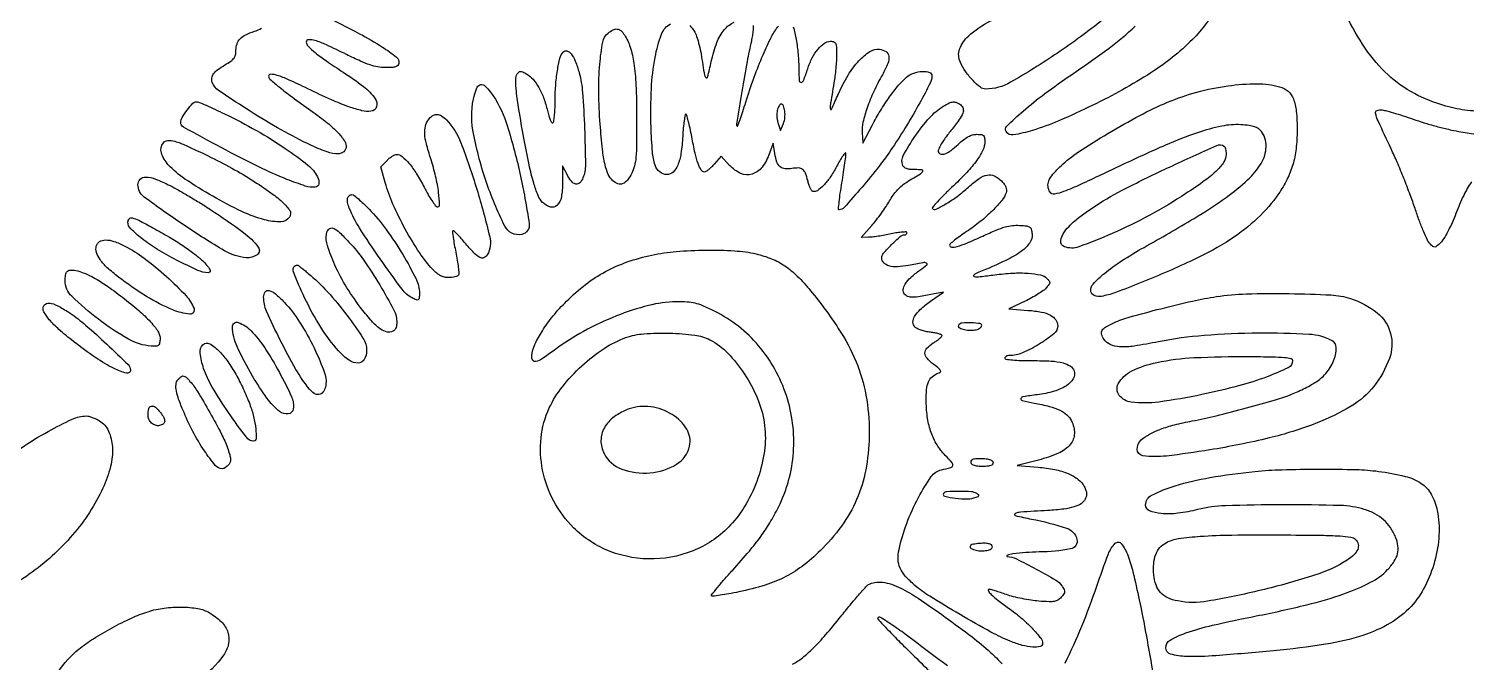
# Model space of a CAD drawing. Header units: inches. Extents: x 0 to 5940, y 0 to 4205.
# Drawn here: x 5472.5 to 5513.54, y 771.26 to 789.33 of the extents above; entities that cross this region are included whole.
import ezdxf

# ---------------------------------------------------------------- set-up
doc = ezdxf.new("R2010")
doc.units = ezdxf.units.IN
doc.header["$LTSCALE"] = 50
doc.header["$MEASUREMENT"] = 0

# ---------------------------------------------------------------- blocks, each defined once
blk = doc.blocks.new('JACZ-COO-GE-001-CAR-LOGO-R00')
at = {"color": 8}
for points in [[(6117.94, 3222.13, -0.042935), (6109.41, 3223.27, -0.05274), (6096.4, 3227.64, -0.063521), (6085.46, 3234.45, -0.060535), (6076.18, 3244.08, -0.042129), (6068.14, 3256.88, -0.044574), (6062.33, 3271.09, -0.081407), (6060.63, 3283.47, -0.090028), (6063.01, 3294.89, -0.065885), (6069.42, 3306.17, -0.048385), (6077.75, 3315.2, -0.035815), (6088.52, 3323.52, -0.035412), (6100.53, 3330.31, -0.04353), (6112.59, 3334.82, -0.035386), (6120.13, 3336.34, -0.030806)], [(6015.17, 3263.95, -0.07247), (6005.17, 3250.57, -0.054656), (5988.67, 3237.35, -0.028311), (5965.57, 3224.45, -0.011949), (5952.05, 3218.26, -0.027653), (5941.56, 3214.44, -0.032186), (5933.92, 3212.65, -0.304674), (5931.01, 3213.97, -0.353057), (5931.29, 3216.13, -0.012905), (5937.82, 3222.11, -0.018614), (5946.46, 3229.07, -0.011621), (5957.07, 3236.6, 0.011178), (5972.01, 3247.19, 0.026682), (5982.47, 3255.86, 0.035656)], [(5659, 3260.41, -0.005784), (5673.71, 3252.89, -0.020767), (5682.83, 3247.6, -0.026494), (5688.43, 3243.6, -0.280891), (5689.36, 3241.07, -0.148359), (5688.92, 3240.25, -0.120802), (5688.06, 3239.74, -0.062857), (5686.58, 3239.47, -0.014682), (5684.04, 3239.41, -0.043391), (5681.04, 3239.69, -0.036131), (5677.94, 3240.49, -0.025158), (5674.1, 3242.01, -0.008145), (5668.57, 3244.62, 0.00634), (5660.54, 3248.45, 0.033171), (5655.97, 3250.21, 0.086514), (5653.48, 3250.52, 0.401027), (5652.57, 3249.57, 0.19896), (5653.24, 3247.95, 0.025239), (5656.1, 3245.37, 0.02113), (5660.55, 3242.05, 0.00751), (5667.17, 3237.66, -0.02279), (5675.37, 3231.86, -0.072915), (5680, 3227.04, -0.234573), (5680.5, 3223.89, -0.296576), (5678.28, 3222.06, -0.087514), (5674.72, 3222.27, -0.026938), (5669.54, 3223.81, -0.019885), (5662.6, 3226.59, -0.007508), (5653.13, 3231.02, 0.006307), (5645.49, 3234.61, 0.02996), (5640.98, 3236.34, 0.068505), (5638.43, 3236.78, 0.423952), (5637.57, 3235.95, 0.217484), (5638.1, 3234.78, 0.008667), (5641.76, 3231.72, 0.011502), (5646.93, 3227.74, 0.004214), (5654.42, 3222.33, -0.01426), (5660.9, 3217.46, -0.035299), (5665.26, 3213.44, -0.049288), (5667.83, 3210.11, -0.176946), (5668.38, 3207.53, -0.242821), (5667.03, 3205.64, -0.147418), (5664.27, 3205.12, -0.067171), (5659.71, 3206.26, -0.019018), (5653.01, 3209.21, -0.016332), (5641.11, 3215.5, -0.013079), (5628.71, 3223.01, -0.007715), (5617.65, 3230.37, -0.151768), (5615.15, 3233.54, -0.130392), (5614.96, 3235.26, -0.119142), (5615.64, 3236.91, -0.076763), (5617.32, 3238.6, -0.026928), (5620.19, 3240.5, 0.019029), (5622.57, 3242.02, 0.079923), (5623.79, 3243.19, 0.10934), (5624.38, 3244.49, 0.052536), (5624.57, 3246.32, -0.0829), (5625, 3248.87, -0.11048), (5626.22, 3250.86, -0.086897), (5628.43, 3252.46, -0.035586), (5631.89, 3253.85, 0.040291), (5634.76, 3255.04, 0.167761)], [(5830.45, 3256.23, -0.017603), (5830.36, 3254.39, -0.018322), (5830.09, 3252.22, -0.015786), (5829.66, 3249.96, 0.010257), (5828.01, 3241.85, 0.003432), (5825.93, 3229.94, 0.000438), (5823.76, 3216.86, 0.241968), (5823.99, 3216.12, 0.545708), (5824.21, 3216.17, 0.00249), (5825.17, 3218.78, 0.007419), (5826.25, 3221.9, 0.004292), (5827.46, 3225.69, -0.011535), (5830.79, 3235.6, -0.015001), (5834.32, 3244.5, -0.015889), (5837.71, 3251.72, -0.05769), (5840.52, 3255.94, -0.011563)], [(5846.35, 3255.57, -0.022095), (5847.48, 3250.64, -0.023543), (5848.29, 3244.7, -0.021788), (5848.56, 3238.57, 0.014135), (5848.69, 3234.19, 0.426593), (5849.45, 3233.54, 0.284305), (5850.44, 3234.3, 0.010628), (5852.08, 3238.92, -0.03841), (5853.91, 3243.28, -0.054416), (5856.23, 3246.79, -0.066586), (5858.74, 3249.11, -0.154499), (5861.16, 3249.88, -0.072715), (5862.52, 3249.68, -0.216978), (5863.21, 3249.08, -0.09741), (5863.51, 3247.79, -0.009343), (5863.57, 3244.56, -0.014676), (5863.5, 3242.1, -0.007848), (5863.27, 3239.06, -0.007807), (5862.94, 3235.97, -0.012078), (5862.55, 3233.31, 0.001195), (5861, 3224.14, 0.134293), (5861.13, 3222.92, 0.663981), (5861.6, 3222.91, 0.003189), (5864.27, 3228.86, -0.031479), (5868.17, 3236.38, -0.050875), (5872.49, 3242.15, -0.064789), (5876.81, 3245.76, -0.167295), (5880.71, 3246.7, -0.119621), (5883.26, 3245.82, -0.226696), (5884.37, 3244.01, -0.124863), (5883.95, 3241.06, -0.03041), (5881.8, 3236.59, 0.019547), (5878.37, 3229.88, 0.024296), (5875.74, 3223.39, 0.026539), (5874.09, 3217.68, 0.075664), (5873.77, 3213.57), (5874.07, 3209.38), (5877.74, 3216.45, -0.017613), (5881.01, 3222.24, -0.018014), (5884.66, 3227.74, -0.019086), (5888.28, 3232.41, -0.042766), (5891.45, 3235.59, -0.090576), (5894.29, 3237.22, -0.07204), (5897.77, 3237.92, -0.094909), (5900.55, 3237.53, -0.324426), (5901.55, 3236.13, -0.116723), (5900.84, 3233.25, -0.007177), (5896.67, 3225.41, -0.010891), (5891.54, 3216.55, -0.009916), (5885.87, 3207.63, -0.019403), (5880.52, 3200.21, -0.011552), (5873.61, 3191.79, -0.004809), (5866.58, 3183.77, -0.21353), (5864.59, 3182.88, -0.439736), (5864.35, 3183.15, -0.004316), (5864.62, 3186.04, -0.010357), (5865.06, 3189.51, -0.006123), (5865.71, 3193.63, 0.004046), (5866.39, 3197.82, 0.005974), (5866.92, 3201.51, 0.002949), (5867.31, 3204.63, 0.108095), (5867.24, 3205.35, 0.595147), (5866.94, 3205.4, 0.019378), (5866.03, 3204.19, 0.018802), (5864.88, 3202.38, 0.009693), (5863.57, 3200.04, -0.026118), (5861.01, 3195.78, -0.042188), (5858.36, 3192.5, -0.051664), (5855.94, 3190.43, -0.233384), (5854.15, 3190.18, -0.175028), (5853.67, 3190.55, -0.029457), (5853.11, 3191.58, -0.029161), (5852.56, 3192.93, -0.022233), (5852.11, 3194.45, 0.030906), (5851.18, 3197.48, 0.140503), (5850.08, 3198.94, 0.163332), (5848.48, 3199.49, 0.045898), (5845.81, 3199.25, -0.07062), (5843.07, 3199.14, -0.155427), (5841.16, 3199.96, -0.129239), (5839.87, 3201.87, -0.04238), (5839.01, 3205.19), (5838.29, 3209.38), (5836.91, 3205.42, -0.076771), (5833.95, 3199.85, -0.158922), (5829.96, 3197.05, -0.180787), (5825.47, 3197.31, -0.103403), (5821, 3200.53), (5817.65, 3204.18), (5814.89, 3201.03, -0.018517), (5813.75, 3199.82, -0.023674), (5812.61, 3198.8, -0.022642), (5811.6, 3198.06, -0.148904), (5811.01, 3197.88, -0.265411), (5809.73, 3198.61, -0.04685), (5808.5, 3201.21, -0.031278), (5807.27, 3205.44, -0.009949), (5805.96, 3211.89, 0.007402), (5805.28, 3215.33, 0.012028), (5804.58, 3218.24, 0.005746), (5803.92, 3220.62, 0.333928), (5803.58, 3220.88, 0.366493), (5803.27, 3220.62, 0.006482), (5802.92, 3218.3, 0.012874), (5802.59, 3215.46, 0.007812), (5802.35, 3212.1, -0.022087), (5801.65, 3205.24, -0.061595), (5800.37, 3200.59, -0.10407), (5798.51, 3197.86, -0.193525), (5796.07, 3196.88, -0.176423), (5793.23, 3197.91, -0.138461), (5791.38, 3200.64, -0.061009), (5790.31, 3205.93, -0.011579), (5789.76, 3215.78, -0.019896), (5789.88, 3230.98, -0.034784), (5791.36, 3243.48, -0.041457), (5793.9, 3252.69, -0.183756), (5797.53, 3256.85, -0.141305)], [(5805.19, 3256.13, -0.114649), (5807.9, 3251.78, -0.042415), (5809.66, 3244.73, 0.0019), (5811.03, 3236.37, 0.197679), (5811.64, 3235.4, 0.533403), (5812.27, 3235.63, 0.004193), (5813.69, 3241.83, -0.035938), (5815.94, 3249.42, -0.084078), (5818.92, 3254.51, -0.110042), (5822.83, 3257.52, -0.095363)], [(6116.22, 3194.03, 0.03519), (6113.14, 3188.58, 0.01839), (6110.06, 3181.41, -0.013313), (6108.5, 3177.68, -0.014694), (6106.79, 3174.17, -0.014185), (6105.16, 3171.26, -0.069661), (6103.99, 3169.8, -0.012904), (6102.36, 3168.35, -0.155586), (6101.6, 3168.03, -0.20078), (6100.88, 3168.26, -0.023798), (6099.64, 3169.43, -0.083813), (6098.7, 3170.8, -0.008996), (6097.14, 3174.33, -0.010864), (6095.44, 3178.64, -0.008544), (6093.78, 3183.38, 0.009723), (6091.85, 3188.82, 0.005596), (6089.34, 3195.31, 0.005589), (6086.66, 3201.77, 0.009299), (6084.25, 3207.14, -0.001922), (6079.09, 3218.19, -0.052143), (6078.05, 3221.23, -0.376014), (6078.67, 3222.39, -0.129243), (6080.71, 3222.59, -0.028541), (6082.61, 3222.18, -0.005309), (6086.02, 3221.19, -0.005674), (6090, 3219.94, -0.005153), (6094.07, 3218.57, 0.011891), (6098.48, 3217.15, 0.008497), (6103.48, 3215.76, 0.008586), (6108.3, 3214.59, 0.018137), (6112.07, 3213.89, -0.010318), (6118.62, 3212.78, -0.042478)], [(5954.5, 3002.48, 0.017377), (5961.13, 3017.19, 0.01469), (5967.13, 3033.16, -0.008166), (5971.75, 3045.97, -0.105511), (5974.49, 3050.21, -0.451482), (5976.89, 3050.07, -0.076165), (5979.43, 3045.52, -0.029703), (5981.5, 3038.8, -0.007618), (5984.03, 3027.7, -0.006973), (5986.77, 3013.79, -0.004401), (5989.61, 2997.49, -0.017651)], [(5907.72, 3001.41, -0.0069), (5899.07, 3007.88, 0.004282), (5890.89, 3014.05, 0.013033), (5885.2, 3018.06, 0.009907), (5881.02, 3020.71, 0.345942), (5879.94, 3020.58, 0.405268), (5879.94, 3020.12, 0.001493), (5884.01, 3015.82, 0.006103), (5888.8, 3010.91, 0.003659), (5894.6, 3005.19, -0.008722), (5908.3, 2991.41, -0.039152)], [(5846.02, 3002.1, 0.047394), (5849.98, 3004.67, 0.026682), (5854.27, 3008.48, 0.020553), (5859.22, 3013.77, 0.009428), (5865.25, 3021.05, -0.004484), (5868.96, 3025.62, -0.006254), (5872.36, 3029.64, -0.003958), (5875.29, 3032.95, -0.07811), (5876.34, 3033.81, -0.09734), (5878.83, 3034.67, -0.062999), (5881.89, 3034.71, -0.053229), (5885.38, 3033.94, -0.036212), (5889.12, 3032.37, -0.030262), (5896, 3028.34, -0.007452), (5906.76, 3020.89, -0.007912), (5917.5, 3012.95, -0.020966), (5924.85, 3006.84, -0.025326), (5929.44, 3002.23, -0.037164)]]:
    blk.add_lwpolyline(points, format="xyb", dxfattribs=at)
for points in [[(5980.35, 3278.32, -0.09869), (5981.95, 3276.64, -0.163117), (5982.42, 3274.75, -0.107201), (5981.7, 3272.38, -0.029825), (5979.6, 3269.08, -0.067296), (5969.45, 3258.42, -0.020546), (5951.46, 3245.2, -0.017339), (5932.86, 3233.58, -0.130204), (5922.92, 3230.89, -0.168575), (5920.8, 3231.61, -0.036316), (5917.88, 3234.25, -0.036734), (5915.01, 3237.73, -0.042883), (5912.85, 3241.42, -0.197702), (5912.55, 3246.77, -0.129455), (5916.05, 3251.96, -0.054406), (5924.77, 3258.07, -0.009844), (5942.31, 3267.27, -0.010263), (5957.75, 3274.59, -0.034869), (5968.21, 3278.44, -0.056518), (5975.53, 3279.69, -0.16857)], [(5779.13, 3252.43, -0.0682), (5781.45, 3247.55, -0.039698), (5782.92, 3241.23, -0.027198), (5783.74, 3232.55, -0.009282), (5784.01, 3219.88, -0.002866), (5783.98, 3209.09, -0.019441), (5783.73, 3203.76, -0.039745), (5783.16, 3200.32, -0.054703), (5782.07, 3197.38, -0.049775), (5780.33, 3194.62, -0.135311), (5778.49, 3193.26, -0.178139), (5776.55, 3193.22, -0.100498), (5774.5, 3194.44, -0.106821), (5772.69, 3196.96, -0.047812), (5771.43, 3200.86, -0.028158), (5770.44, 3206.89, -0.006937), (5769.52, 3216.88, -0.016545), (5768.95, 3229.6, -0.024366), (5769.36, 3240.78, -0.023516), (5770.53, 3249.59, -0.179538), (5772.63, 3253.13, -0.050167), (5774.65, 3254.45, -0.147771), (5776.27, 3254.76, -0.16034), (5777.7, 3254.11, -0.062112)], [(5761.13, 3237.38, -0.048333), (5762.49, 3229.51, -0.009553), (5763.29, 3215.22, -0.00706), (5763.62, 3200.74, -0.095328), (5762.66, 3195.56, -0.1036), (5761.39, 3193.6, -0.253258), (5759.79, 3193.12, -0.174202), (5758.03, 3194.2, -0.052861), (5756.32, 3196.88), (5754.57, 3200.38), (5754.57, 3193.7, -0.044708), (5754.05, 3187.91, -0.153916), (5752.32, 3184.62, -0.274421), (5749.73, 3183.97, -0.124403), (5746.62, 3185.82, -0.098214), (5744.79, 3188.56, -0.027209), (5743.06, 3193.47, -0.019377), (5741.25, 3200.68, -0.006441), (5739.14, 3211.38, -0.004105), (5737.14, 3222.8, -0.015668), (5736.17, 3229.97, -0.020809), (5735.88, 3234.73, -0.153958), (5736.51, 3236.88, -0.063979), (5737.17, 3237.63, -0.184953), (5737.81, 3237.87, -0.10923), (5738.67, 3237.68, -0.015753), (5740.28, 3236.85, -0.089897), (5742.8, 3234.79, -0.04793), (5745.11, 3231.48, -0.041832), (5747.06, 3227.23, -0.031777), (5748.5, 3222.31, 0.017351), (5749.03, 3220.26, 0.031136), (5749.63, 3218.62, 0.036112), (5750.21, 3217.53, 0.412787), (5750.64, 3217.42, 0.218629), (5751.01, 3217.98, 0.011557), (5751.3, 3220.12, 0.01644), (5751.5, 3222.77, 0.011069), (5751.57, 3225.8, -0.018172), (5751.8, 3232.2, -0.021561), (5752.5, 3238.2, -0.02103), (5753.51, 3243.15, -0.112903), (5754.74, 3245.58, -0.294499), (5756.24, 3246.06, -0.161792), (5757.9, 3244.95, -0.071592), (5759.6, 3241.96, -0.026934)], [(5725.89, 3229.63, -0.082375), (5732.1, 3217.59, -0.024126), (5737.55, 3197.42, -0.016474), (5741.25, 3177.33, -0.400104), (5738.27, 3173.07, -0.340083), (5731.5, 3176.41, -0.032913), (5724.04, 3194.45, -0.037091), (5718.87, 3214.55, -0.11117), (5719.49, 3228.63, -0.044972), (5720.62, 3231.68, -0.247564), (5721.99, 3232.69, -0.234479), (5723.65, 3232.17, -0.040993)], [(6039.9, 3231.8, -0.113068), (6043.23, 3230, -0.117883), (6045.38, 3226.96, -0.073714), (6046.54, 3222.08, -0.021773), (6046.86, 3214.38, -0.029), (6046.43, 3207.1, -0.042311), (6045.15, 3200.8, -0.043997), (6042.87, 3195, -0.035113), (6039.45, 3189.21, -0.053464), (6031.12, 3179.5, -0.045317), (6020.46, 3171.16, -0.033996), (6005.82, 3163.05, -0.013592), (5984.79, 3153.91, -0.00704), (5974.38, 3149.88, -0.046701), (5969, 3148.44, -0.138866), (5966.14, 3148.75, -0.267483), (5964.77, 3150.5, -0.2274), (5965.65, 3153.32, -0.032462), (5970.2, 3157.58, -0.029072), (5976.98, 3162.53, -0.015235), (5985.93, 3167.91, 0.006541), (6005.85, 3179.43, 0.02109), (6018.65, 3187.81, 0.031784), (6027.13, 3194.73, 0.067225), (6032.51, 3201.28, 0.067153), (6033.96, 3204.53, 0.067592), (6034.49, 3208.04, 0.072459), (6034.06, 3211.34, 0.102035), (6032.7, 3213.96, 0.068952), (6031.44, 3215.14, 0.074889), (6029.94, 3215.9, 0.049445), (6027.81, 3216.37, 0.013641), (6024.39, 3216.68, 0.06802), (6016.86, 3216.13, 0.029742), (6007.18, 3213.48, 0.021164), (5994.48, 3208.56, 0.00781), (5976.99, 3200.6, -0.001785), (5960.67, 3192.93, -0.0191), (5953.92, 3190.09, -0.05086), (5950.25, 3189.13, -0.299221), (5948.53, 3189.91, -0.112263), (5947.73, 3192.16, -0.129214), (5948.05, 3194.4, -0.080894), (5949.66, 3196.97, -0.023577), (5952.91, 3200.34, -0.042431), (5959.87, 3205.88, -0.012188), (5971.54, 3213.23, -0.012748), (5984.25, 3220.38, -0.021533), (5995.3, 3225.64, -0.034432), (6006.93, 3229.65, -0.031464), (6019.36, 3232.17, -0.033058), (6030.95, 3233, -0.069128)], [(5620.07, 3221.02, -0.016609), (5632.75, 3214.38, -0.020039), (5644.17, 3207.28, -0.019523), (5653.19, 3200.63, -0.105211), (5657.04, 3195.94, -0.150335), (5657.53, 3193.2, -0.35671), (5656.14, 3191.86, -0.098642), (5652.17, 3192.32, -0.016046), (5644.85, 3194.96, -0.020316), (5633.64, 3199.93, -0.008404), (5618.89, 3207.51, -0.002295), (5603.66, 3215.76, -0.274038), (5602.57, 3217.6, -0.136561), (5603.11, 3219.53, -0.027132), (5605.14, 3222.51, -0.024249), (5607.44, 3225.25, -0.211685), (5608.87, 3225.86, -0.095897), (5609.68, 3225.7, -0.003379), (5612.66, 3224.44, -0.006158), (5616.15, 3222.87, -0.004258)], [(5708.35, 3218.61, -0.096733), (5714.06, 3209.53, -0.018606), (5720.41, 3191.07, -0.014665), (5725.53, 3172.17, -0.183722), (5724.6, 3164.94, -0.183828), (5723.26, 3163.78, -0.216462), (5721.6, 3163.9, -0.079487), (5719.26, 3165.72, -0.013997), (5715.56, 3169.89, 0.009129), (5713.9, 3171.8, 0.015324), (5712.43, 3173.34, 0.00913), (5711.19, 3174.51, 0.400813), (5710.86, 3174.5, 0.230748), (5710.72, 3174.1, 0.00424), (5711.02, 3171.81, 0.009525), (5711.45, 3169.1, 0.006106), (5712.05, 3165.97, -0.009167), (5712.64, 3162.8, -0.013073), (5713.03, 3159.97, -0.009013), (5713.25, 3157.62, -0.158756), (5713.07, 3156.89, -0.154146), (5712.62, 3156.5, -0.03763), (5711.68, 3156.17, -0.035026), (5710.49, 3155.95, -0.028748), (5709.21, 3155.88, -0.05499), (5707.52, 3156.06, -0.064284), (5706.01, 3156.61, -0.055762), (5704.52, 3157.6, -0.029408), (5702.91, 3159.13, -0.04205), (5697.58, 3165.86, -0.021023), (5691.95, 3175.17, -0.020993), (5687.06, 3185.06, -0.036652), (5683.97, 3193.66), (5682.24, 3199.9), (5684.58, 3202.39, -0.031622), (5685.59, 3203.34, -0.0327), (5686.71, 3204.15, -0.034607), (5687.77, 3204.71, -0.105649), (5688.56, 3204.88, -0.177999), (5690.71, 3204.09, -0.042619), (5693.44, 3201.34, -0.035294), (5696.43, 3197.2, -0.019917), (5699.48, 3191.8, 0.011004), (5701.01, 3188.97, 0.01531), (5702.52, 3186.51, 0.011706), (5703.87, 3184.56, 0.15675), (5704.56, 3184.05, 0.519485), (5705.59, 3184.81, 0.026308), (5705.22, 3189.74, 0.026268), (5704.03, 3196.18, 0.01937), (5702.08, 3203.17, -0.014169), (5700.34, 3209.14, -0.048431), (5699.7, 3213.14, -0.076), (5699.97, 3216.11, -0.092509), (5701.13, 3218.66, -0.089057), (5702.71, 3220.23, -0.154007), (5704.47, 3220.78, -0.137756), (5706.37, 3220.23, -0.065668)], [(5839.99, 3222.42, 0.050746), (5839.82, 3221.28, 0.02798), (5839.84, 3219.87, 0.027614), (5840.02, 3218.42, 0.039456), (5840.35, 3217.17), (5841.33, 3214.38), (5842.45, 3217.2, 0.07084), (5843.01, 3219.53, 0.055395), (5842.98, 3222.13, 0.06271), (5842.44, 3224.23, 0.30781), (5841.48, 3224.88, 0.208901), (5841.1, 3224.71, 0.05058), (5840.68, 3224.16, 0.043381), (5840.29, 3223.36, 0.031403)], [(5913.01, 3224.55, -0.177429), (5913.95, 3223.13, -0.152215), (5913.83, 3221.34, -0.065251), (5912.41, 3218.72, -0.012196), (5909.09, 3214.38, 0.012672), (5906.53, 3211.01, 0.032005), (5904.89, 3208.4, 0.042836), (5904.04, 3206.48, 0.285423), (5904.27, 3205.51, 0.184843), (5905.51, 3204.96, 0.117412), (5907.08, 3205.24, 0.063921), (5909.15, 3206.48, 0.019039), (5911.95, 3208.88, -0.020138), (5914.15, 3210.75, -0.04327), (5916.02, 3211.96, -0.055428), (5917.73, 3212.65, -0.067531), (5919.43, 3212.88, -0.027409), (5921.2, 3212.78, -0.158693), (5922.05, 3212.4, -0.174826), (5922.46, 3211.62, -0.034853), (5922.57, 3210.02, -0.10997), (5921.81, 3206.62, -0.04692), (5919.44, 3202.59, -0.033754), (5915.4, 3197.73, -0.01384), (5909.32, 3191.68, 0.00732), (5906.23, 3188.68, 0.012201), (5903.72, 3186.06, 0.005849), (5901.74, 3183.83, 0.393599), (5901.76, 3183.36, 0.321142), (5903.2, 3183.12, 0.019974), (5907.22, 3185.31, 0.025835), (5911.77, 3188.34, 0.02379), (5916.11, 3191.91, -0.029934), (5920.38, 3195.34, -0.108158), (5923.57, 3196.69, -0.156794), (5926.35, 3196.34, -0.087354), (5929.18, 3194.36, -0.031906), (5930.33, 3193.06, -0.071857), (5930.97, 3191.91, -0.089735), (5931.19, 3190.8, -0.076181), (5931.02, 3189.61, -0.101441), (5929.42, 3186.63, -0.024693), (5925.62, 3182.51, -0.024455), (5920.72, 3178.15, -0.022954), (5915.32, 3174.19, 0.008727), (5912.73, 3172.4, 0.013211), (5910.55, 3170.75, 0.007886), (5908.81, 3169.31, 0.2196), (5908.57, 3168.79, 0.403697), (5909.33, 3168, 0.076371), (5911.51, 3168.26, 0.033002), (5915.37, 3169.6, 0.007248), (5921.79, 3172.43, -0.008109), (5927.15, 3174.78, -0.028558), (5930.7, 3176.04, -0.042489), (5933.54, 3176.61, -0.04447), (5936.39, 3176.68, -0.013816), (5939.25, 3176.42, -0.121059), (5940.44, 3175.97, -0.18063), (5941.05, 3175.1, -0.039355), (5941.37, 3173.26, -0.177143), (5940.46, 3169.75, -0.08568), (5937.17, 3166.39, -0.04649), (5930.92, 3162.72, -0.011981), (5920.19, 3157.99, 0.05021), (5918.17, 3156.91, 0.681783), (5918.3, 3156.33, 0.066494), (5920.67, 3156.28, 0.006153), (5926.52, 3156.99, -0.019883), (5933.68, 3157.67, -0.030611), (5939.89, 3157.62, -0.034384), (5944.75, 3156.95, -0.145965), (5947.3, 3155.57, -0.035141), (5948.19, 3154.56, -0.182893), (5948.39, 3153.86, -0.14346), (5948.1, 3153.1, -0.019083), (5947, 3151.76, -0.057731), (5945.84, 3150.72, -0.014539), (5943.73, 3149.32, -0.014645), (5941.2, 3147.84, -0.014299), (5938.57, 3146.51), (5932.07, 3143.44), (5939.77, 3142.86, -0.027301), (5945.09, 3142.17, -0.072754), (5948.7, 3140.94, -0.116407), (5950.8, 3139.14, -0.159576), (5951.57, 3136.8, -0.222715), (5950.07, 3133.59, -0.034893), (5944.25, 3129.4, -0.038223), (5937.56, 3125.93, -0.101531), (5932.32, 3124.87, 0.055208), (5931.65, 3124.8, 0.074948), (5931.08, 3124.58, 0.094555), (5930.7, 3124.26, 0.170804), (5930.57, 3123.88, 0.375348), (5930.95, 3123.45, 0.010862), (5933.56, 3123.15, 0.015546), (5937.02, 3122.94, 0.007218), (5941.52, 3122.88, -0.013236), (5949, 3122.68, -0.047269), (5953.72, 3121.98, -0.083586), (5956.62, 3120.72, -0.173722), (5958.1, 3118.79, -0.212582), (5957.75, 3115.69, -0.117079), (5955.07, 3112.89, -0.074891), (5950.14, 3110.66, -0.037254), (5943.42, 3109.3, 0.006888), (5937.89, 3108.52, 0.27084), (5936.96, 3107.77, 0.455248), (5937.38, 3106.99, 0.009722), (5942.18, 3106.01, -0.016912), (5948.34, 3104.65, -0.049145), (5952.43, 3103.17, -0.072136), (5955.19, 3101.32, -0.090048), (5957.07, 3098.88, -0.125954), (5958.22, 3093.88, -0.170652), (5956.59, 3089.57, -0.114598), (5951.88, 3086.04, -0.042139), (5943.96, 3083.32), (5935.42, 3081.18), (5943.74, 3080.49, -0.028625), (5950.44, 3079.55, -0.050212), (5955.79, 3077.91, -0.063535), (5959.72, 3075.63, -0.110967), (5962.13, 3072.77, -0.029316), (5962.8, 3071.25, -0.069341), (5963.07, 3070.05, -0.083653), (5962.98, 3068.96, -0.060238), (5962.54, 3067.82, -0.122616), (5960.85, 3065.95, -0.073978), (5958.14, 3064.67, -0.045818), (5953.99, 3063.81, -0.013922), (5947.58, 3063.26, 0.002435), (5936.77, 3062.59, 0.106486), (5934.6, 3061.97, 0.692414), (5934.7, 3061.22, 0.008799), (5941.18, 3059.84, -0.029751), (5955.09, 3056.25, -0.262927), (5959.23, 3051.76, -0.430375), (5956.72, 3047.95, -0.040373), (5944.25, 3046.76, 0.015186), (5938.94, 3046.52, 0.015611), (5933.71, 3045.96, 0.051503), (5931.47, 3045.41, 0.807392), (5931.52, 3045, -0.093827), (5935.12, 3044.01, -0.009581), (5943.03, 3039.95, -0.008564), (5950.84, 3035.57, -0.116211), (5953.19, 3033.34, -0.022114), (5954.11, 3031.79, -0.136635), (5954.31, 3030.89, -0.145143), (5954.01, 3030.05, -0.026028), (5952.95, 3028.73, -0.0689), (5951.64, 3027.63, -0.098245), (5950.22, 3027.08, -0.053845), (5948.13, 3026.95, -0.00885), (5944.07, 3027.19, -0.018423), (5940.96, 3027.56, -0.011912), (5937.39, 3028.19, -0.011978), (5933.93, 3028.98, -0.022086), (5931.16, 3029.81, 0.004717), (5928.83, 3030.6, 0.006395), (5926.71, 3031.27, 0.004424), (5924.92, 3031.79, 0.068683), (5924.29, 3031.88, 0.582466), (5923.98, 3031.32, 0.066585), (5925.11, 3029.89, 0.027517), (5927.8, 3027.58, 0.009028), (5931.99, 3024.47, -0.022001), (5936.95, 3020.6, -0.024089), (5941.39, 3016.41, -0.021146), (5944.8, 3012.56, -0.1722), (5945.57, 3010.38, -0.349466), (5944.6, 3009.15, -0.073394), (5941.68, 3008.92, -0.049848), (5937.49, 3009.62, -0.029929), (5932.72, 3011.24, -0.028873), (5925.03, 3014.89, -0.00691), (5912.72, 3021.86, -0.006322), (5900.66, 3029.12, -0.038605), (5894.79, 3033.41, -0.030842), (5890.94, 3037.16, -0.080717), (5888.84, 3040.38, -0.097382), (5888.08, 3043.72, -0.059963), (5888.45, 3047.75, -0.037252), (5891.48, 3058.07, -0.032241), (5896.13, 3068.36, -0.029827), (5901.25, 3076.72, -0.188865), (5905.32, 3079.44, 0.012203), (5909.06, 3080.36, 0.267809), (5909.83, 3081.13, 0.25137), (5909.57, 3082.21, 0.010937), (5906.84, 3085.16, -0.054012), (5903.55, 3089.39, -0.053083), (5901.22, 3094.24, -0.048187), (5899.81, 3099.89, -0.03272), (5899.25, 3106.51, -0.023079), (5899.39, 3111.38, -0.079757), (5900.12, 3114.43, -0.118622), (5901.58, 3116.43, -0.088073), (5903.94, 3117.82, 0.077773), (5904.85, 3118.33, 0.353998), (5904.97, 3118.87, 0.108587), (5904.36, 3119.64, 0.007907), (5902.23, 3121.33, -0.048099), (5899.57, 3123.79, -0.179045), (5898.75, 3125.88, -0.200134), (5899.53, 3127.84, -0.061427), (5902.07, 3129.88, 0.015192), (5903.41, 3130.76, 0.021565), (5904.54, 3131.64, 0.01846), (5905.39, 3132.41, 0.201768), (5905.57, 3132.83, 0.310416), (5905.34, 3133.17, 0.022542), (5904.22, 3133.54, 0.02524), (5902.73, 3133.88, 0.015882), (5900.97, 3134.14, -0.026986), (5899.09, 3134.45, -0.026819), (5897.25, 3134.97, -0.027832), (5895.7, 3135.59, -0.08689), (5894.78, 3136.24, -0.19829), (5893.98, 3138.17, -0.137543), (5894.62, 3140.47, -0.07545), (5896.91, 3143.22, -0.025901), (5900.97, 3146.46), (5906.07, 3150.11), (5902.57, 3149.42, -0.006708), (5896.87, 3148.37, -0.039154), (5893.84, 3148.09, -0.083018), (5891.96, 3148.38, -0.140717), (5890.66, 3149.27, -0.205613), (5890.12, 3151.09, -0.11196), (5890.92, 3153.33, -0.067567), (5893.12, 3155.95, -0.027412), (5896.76, 3158.9, 0.01781), (5899.45, 3161, 0.56605), (5899.35, 3161.68, 0.141682), (5897.92, 3161.83, 0.004583), (5892.2, 3160.73, -0.036618), (5887.77, 3160.18, -0.082877), (5884.42, 3160.56, -0.134076), (5882.35, 3161.81, -0.191984), (5881.57, 3163.78, -0.181797), (5882.24, 3165.57, -0.017621), (5885.48, 3169.01, -0.017709), (5888.94, 3172.21, -0.179428), (5890.75, 3172.88, 0.106), (5891.06, 3172.95, 0.099326), (5891.33, 3173.14, 0.096162), (5891.51, 3173.42, 0.092487), (5891.57, 3173.75, 0.414861), (5891.29, 3174.04, 0.01801), (5889.73, 3173.98, 0.021678), (5887.72, 3173.74, 0.012601), (5885.32, 3173.29, -0.007762), (5882.72, 3172.77, -0.007494), (5880.07, 3172.33, -0.007439), (5877.73, 3172.01, -0.027051), (5876.23, 3171.91), (5873.4, 3171.88), (5877.6, 3176.63, 0.015196), (5879.42, 3178.81, 0.009621), (5881.41, 3181.46, 0.009661), (5883.26, 3184.14, 0.017555), (5884.66, 3186.41, -0.02924), (5886.11, 3188.65, -0.027883), (5887.84, 3190.75, -0.028963), (5889.7, 3192.55, -0.040943), (5891.57, 3193.91, 0.002594), (5896.95, 3197.22, 0.109434), (5897.91, 3198.17, 0.566338), (5897.65, 3198.71, 0.019968), (5894.79, 3198.85, -0.02245), (5892.79, 3198.95, -0.056833), (5891.38, 3199.25, -0.084566), (5890.43, 3199.76, -0.136495), (5889.89, 3200.49, -0.218403), (5890.14, 3204.47, -0.026947), (5894.78, 3212.08, -0.031987), (5900.6, 3219.49, -0.073588), (5906.03, 3224.02, -0.021693), (5908.43, 3225.34, -0.096489), (5909.98, 3225.77, -0.127292), (5911.35, 3225.52, -0.050296)], [(5613.57, 3204.27, -0.014332), (5622.87, 3199.45, -0.014641), (5631.82, 3194.13, -0.015103), (5639.38, 3189, -0.046136), (5644.04, 3184.93, -0.018607), (5645.53, 3183.25, -0.078163), (5646.21, 3182.09, -0.132181), (5646.32, 3181.11, -0.10232), (5645.94, 3180.09, -0.252581), (5642.43, 3178.1, -0.070508), (5635.95, 3178.88, -0.045844), (5626.9, 3182.19, -0.018903), (5615.33, 3188.23, -0.018663), (5604.28, 3195.1, -0.057922), (5597.62, 3200.81, -0.112056), (5594.89, 3205.56, -0.253298), (5595.67, 3209.5, -0.205804), (5597.46, 3210.42, -0.087902), (5600.18, 3210.12, -0.036035), (5604.7, 3208.43, -0.005262)], [(6018.57, 3204.9, -0.141451), (6017.7, 3201.89, -0.059067), (6015.03, 3198.59, -0.036951), (6010.29, 3194.6, -0.011325), (6002.57, 3189.3, -0.020835), (5988.23, 3180.74, -0.021004), (5973.26, 3173.43, -0.016429), (5959.93, 3168.11, -0.180178), (5954.26, 3168.17, -0.338254), (5952.83, 3170.49, -0.138828), (5954.28, 3174.15, -0.061913), (5959.1, 3179.06, -0.0243), (5966.82, 3184.61, -0.026242), (5978.5, 3191.32, -0.008918), (5996.13, 3199.87, -0.002815), (6014.85, 3208.41, -0.24764), (6017.82, 3208.22, -0.169243), (6018.11, 3207.86, -0.032376), (6018.35, 3207.05, -0.031216), (6018.51, 3206.03, -0.024301)], [(5598.34, 3192.48, -0.01194), (5601.59, 3190.75, -0.004955), (5605.88, 3188.25, -0.004899), (5610.44, 3185.49, -0.006303), (5614.57, 3182.86, -0.013357), (5627.53, 3173.87, -0.075305), (5633.47, 3167.94, -0.419292), (5633, 3164.96, -0.179219), (5628.67, 3163.78, -0.11101), (5620.03, 3166.56, -0.015222), (5603.91, 3176.73, -0.010802), (5588.05, 3187.93, -0.237965), (5585.57, 3192.84, -0.201654), (5586.49, 3195.02, -0.203441), (5588.68, 3195.88, -0.087351), (5592.54, 3195.09, -0.022806)], [(5677.53, 3183.13, -0.034367), (5684.32, 3175.07, -0.023042), (5690.97, 3165.02, -0.020519), (5696.23, 3155.34, -0.114449), (5697.57, 3149.63, -0.021261), (5697.49, 3147.71, -0.236714), (5697.1, 3147.07, -0.244299), (5696.37, 3147.01, -0.022534), (5694.67, 3147.82, -0.11009), (5690.69, 3151.25, -0.007572), (5681.94, 3163.36, -0.010915), (5673.72, 3175.68, -0.046057), (5669.66, 3183.57, -0.042884), (5668.99, 3185.77, -0.107385), (5668.99, 3187.45, -0.176735), (5669.65, 3188.48, -0.165104), (5670.83, 3188.88, -0.169399), (5671.51, 3188.64, -0.009476), (5673.27, 3187.19, -0.013722), (5675.32, 3185.33, -0.009555)], [(5591.48, 3175.73, -0.008047), (5598.07, 3172, -0.013696), (5603.43, 3168.64, -0.016283), (5607.8, 3165.52, -0.025425), (5611.32, 3162.54, -0.059098), (5614.23, 3159.07, -0.607831), (5613.52, 3157.82, -0.098363), (5609.38, 3158.78, -0.011747), (5600.87, 3162.88, -0.019268), (5593.35, 3167.09, -0.028472), (5587.14, 3171.4, -0.028842), (5582.67, 3175.33, -0.200719), (5581.57, 3177.96, -0.197554), (5582.11, 3179.27, -0.258312), (5583.33, 3179.62, -0.063323), (5585.87, 3178.7, -0.006653)], [(5669.54, 3170.05, -0.037666), (5675.29, 3162.99, -0.017114), (5681.77, 3152.97, -0.012921), (5687.4, 3143, -0.122615), (5688.57, 3138.29, -0.033679), (5688.46, 3136.67, -0.089827), (5688.11, 3135.58, -0.115108), (5687.46, 3134.84, -0.078168), (5686.45, 3134.34, -0.166236), (5684.1, 3134.39, -0.079644), (5681.44, 3135.88, -0.047999), (5678.22, 3138.98, -0.015226), (5674.03, 3144.17, -0.026995), (5668.05, 3153.01, -0.032623), (5663.47, 3161.92, -0.033987), (5660.7, 3169.69, -0.161551), (5660.91, 3174.33, -0.197608), (5661.99, 3175.47, -0.224934), (5663.48, 3175.45, -0.075362), (5665.76, 3173.85, -0.012545)], [(5580.35, 3168.45, -0.04316), (5588.07, 3163.6, -0.021859), (5596.92, 3156.28, -0.019571), (5604.7, 3148.68, -0.100642), (5607.87, 3143.59, -0.549215), (5606.21, 3141.39, -0.078337), (5599.46, 3143.03, -0.039347), (5588.95, 3148.41, -0.026076), (5577.78, 3156.11, -0.021615), (5573.35, 3159.84, -0.052131), (5570.51, 3163.05, -0.076103), (5569.08, 3165.87, -0.141472), (5568.99, 3168.42, -0.191229), (5570.27, 3170.2, -0.142491), (5572.61, 3170.88, -0.084806), (5576.02, 3170.31, -0.034853)], [(5831.55, 3165.32, -0.040607), (5837.72, 3163.37, -0.052264), (5842.97, 3160.57, -0.046908), (5847.93, 3156.49, -0.025111), (5853.27, 3150.62, -0.026041), (5864.28, 3135.7, -0.047779), (5871.36, 3122.38, -0.053787), (5875.26, 3109.1, -0.044524), (5876.57, 3094.4, -0.040789), (5875.47, 3080.89, -0.054571), (5872.16, 3069.06, -0.055453), (5866.43, 3058.37, -0.044078), (5858.08, 3048.26, -0.031716), (5850.72, 3041.7, -0.046377), (5843.43, 3037, -0.044222), (5835.14, 3033.58, -0.025683), (5824.7, 3030.9, -0.005125), (5820.69, 3030.12, -0.008082), (5817.23, 3029.55, -0.003086), (5814.27, 3029.13, -0.234259), (5813.83, 3029.28, -0.382025), (5813.81, 3029.68, -0.002655), (5816.1, 3032.51, -0.008158), (5818.86, 3035.78, -0.004919), (5822.24, 3039.58, 0.007813), (5828.87, 3047.11, 0.019328), (5833.42, 3052.89, 0.023239), (5837, 3058.32, 0.0173), (5840.45, 3064.62, 0.099671), (5846.41, 3086.35, 0.096363), (5843.61, 3108.98, 0.097052), (5832.57, 3128.78, 0.102772), (5815.06, 3142.48, 0.011334), (5810.33, 3144.69, 0.043598), (5807.25, 3145.73, 0.048007), (5804.19, 3146.17, 0.015801), (5799.64, 3146.24, 0.058825), (5788.78, 3144.79, 0.031994), (5775.96, 3140.62, 0.030606), (5762.88, 3134.46, 0.034144), (5751.15, 3126.95, -0.011703), (5746.38, 3123.59, -0.088085), (5743.87, 3122.49, -0.339798), (5742.67, 3123.01, -0.154343), (5742.32, 3124.8, -0.078372), (5743.56, 3129.32, -0.035127), (5746.5, 3134.75, -0.031066), (5750.76, 3140.62, -0.02369), (5756.1, 3146.49, -0.032802), (5763.68, 3153.15, -0.039848), (5771.62, 3158.29, -0.039737), (5780.29, 3162.12, -0.032318), (5790.07, 3164.84, -0.031053), (5799.76, 3166.26, -0.017946), (5811.53, 3166.82, -0.017906), (5822.99, 3166.54, -0.040867)], [(5567.17, 3156.3, -0.029143), (5572.68, 3152.97, -0.013696), (5579.41, 3148.07, -0.013701), (5585.87, 3142.81, -0.028752), (5590.53, 3138.31, -0.016994), (5592.53, 3135.98, -0.046741), (5593.72, 3134.18, -0.066808), (5594.3, 3132.62, -0.084688), (5594.38, 3131.08, -0.040543), (5594.09, 3129.59, -0.176752), (5593.57, 3128.88, -0.144796), (5592.64, 3128.58, -0.02445), (5590.76, 3128.64, -0.110248), (5581.78, 3131.4, -0.033238), (5569.8, 3139.33, -0.02993), (5559.21, 3148.46, -0.202734), (5556.57, 3154.69, -0.021419), (5556.62, 3155.83, -0.025354), (5556.77, 3156.9, -0.025451), (5556.98, 3157.78, -0.124782), (5557.24, 3158.21, -0.182808), (5558.65, 3158.85, -0.063227), (5560.91, 3158.7, -0.04769), (5563.81, 3157.85, -0.025994)], [(5653.33, 3157.58, -0.033892), (5660.99, 3150.24, -0.022658), (5668.75, 3140.91, -0.018583), (5675.12, 3131.83, -0.144579), (5676.57, 3126.92, -0.130477), (5675.62, 3123.33, -0.264799), (5673.18, 3121.89, -0.160708), (5669.56, 3123.02, -0.055249), (5665.41, 3126.74, -0.042382), (5658.37, 3136.11, -0.028074), (5651.88, 3147.9, -0.023934), (5647.39, 3158.53, -0.521376), (5649.03, 3160.88, -0.162792), (5649.27, 3160.8, -0.002373), (5650.44, 3159.91, -0.006221), (5651.79, 3158.84, -0.00403)], [(5643.74, 3146.13, -0.046203), (5649.9, 3138.18, -0.028894), (5655.65, 3127.9, -0.025814), (5659.86, 3117.95, -0.149721), (5660.15, 3112.32, -0.101815), (5659.15, 3110.26, -0.202796), (5657.61, 3109.38, -0.176906), (5655.73, 3109.82, -0.077232), (5653.8, 3111.57, -0.039382), (5648.43, 3119.39, -0.015257), (5642.2, 3130.99, -0.011909), (5636.76, 3142.58, -0.102925), (5635.58, 3148.13, -0.153132), (5636.22, 3150.19, -0.311536), (5637.73, 3150.77, -0.117961), (5640.26, 3149.47, -0.027133)], [(6068.16, 3147.53, -0.090425), (6078.71, 3141.88, -0.1616), (6084.04, 3133.72, -0.153659), (6083.57, 3123.68, -0.079625), (6077.37, 3112.62, -0.090936), (6068.39, 3104.76, -0.042174), (6054.41, 3097.94, -0.033568), (6035.73, 3092.11, -0.018122), (6012.1, 3087.34, -0.011874), (5994.83, 3084.92, -0.065469), (5985.45, 3085.06, -0.358755), (5983.2, 3087.56, -0.230156), (5984.82, 3091.35, -0.05582), (5988.14, 3093.63, -0.033484), (5992.5, 3095.59, -0.027043), (5998.06, 3097.32, -0.014493), (6005.07, 3098.88, 0.012204), (6014.61, 3100.95, 0.005851), (6026.74, 3104.05, 0.005209), (6038.29, 3107.28, 0.02579), (6044.67, 3109.5, 0.011399), (6047.27, 3110.62, 0.008744), (6050.06, 3111.97, 0.008855), (6052.62, 3113.32, 0.020666), (6054.48, 3114.44, 0.078865), (6058.75, 3118.35, 0.076446), (6061.65, 3123.43, 0.099279), (6062.44, 3128.06, 0.26864), (6060.75, 3130.78, 0.110429), (6051.68, 3133.31, 0.014434), (6031.52, 3133.76, 0.017888), (6009.84, 3132.85, 0.029666), (5991.72, 3130.35, -0.011195), (5981.99, 3128.64, -0.049812), (5976.2, 3128.34, -0.094749), (5972.49, 3129.23, -0.142317), (5969.98, 3131.38, -0.077237), (5969.06, 3133.4, -0.207179), (5969.27, 3134.92, -0.128826), (5970.69, 3136.29, -0.024119), (5973.95, 3137.93, -0.035111), (5980.38, 3140.25, -0.006446), (5992.57, 3143.53, -0.007356), (6005.26, 3146.58, -0.017712), (6014.75, 3148.36, -0.030378), (6026.67, 3149.42, -0.010971), (6043.68, 3149.53, -0.009041), (6060.29, 3148.98, -0.065047)], [(5558.54, 3141.74, -0.031105), (5564.74, 3137.02, -0.010426), (5573.19, 3129.39, -0.00428), (5581.68, 3121.27, -0.203818), (5582.58, 3119.13, -0.486928), (5580.99, 3117.9, -0.054526), (5576.04, 3119.74, -0.033693), (5568.78, 3124.02, -0.015405), (5559.89, 3130.51, -0.014392), (5554.13, 3135.26, -0.035542), (5550.28, 3139.15, -0.049385), (5548.1, 3142.26, -0.223293), (5547.95, 3144.41, -0.227445), (5549.16, 3145.56, -0.14018), (5551.16, 3145.62, -0.066687), (5554.19, 3144.41, -0.018791)], [(5630.57, 3134.76, -0.047318), (5636, 3127.99, -0.021286), (5641.84, 3118.21, -0.01681), (5646.7, 3108.46, -0.14358), (5647.39, 3103.68, -0.336695), (5645.36, 3101.67, -0.20414), (5641.95, 3102.63, -0.067242), (5636.91, 3107.92, -0.024174), (5631.21, 3116.65, -0.024363), (5625.03, 3128.47, -0.099797), (5623.16, 3136.31, -0.529031), (5625.49, 3138.02, -0.11544)], [(5912.09, 3136.91, 0.412517), (5912.28, 3136.09, 0.07073), (5913.9, 3135.37, 0.052245), (5916.26, 3134.95, 0.053432), (5918.64, 3135.05, 0.047179), (5919.54, 3135.27, 0.049718), (5920.37, 3135.65, 0.055121), (5921, 3136.13, 0.125584), (5921.32, 3136.63, 0.461714), (5920.75, 3137.57, 0.032136), (5917.24, 3137.9, 0.030093), (5913.52, 3137.79, 0.23602)], [(5618.12, 3126.4, -0.037087), (5621.28, 3122.5, -0.022165), (5624.47, 3117.46, -0.020685), (5627.46, 3111.67, -0.019124), (5630.06, 3105.5, -0.029441), (5631.59, 3100.58, -0.033286), (5632.45, 3095.72, -0.032629), (5632.62, 3091.82, -0.407989), (5631.66, 3090.88, -0.235944), (5628.7, 3092.36, -0.009912), (5621.62, 3102.19, -0.017219), (5615.1, 3112.36, -0.053168), (5611.71, 3119.78, -0.047566), (5610.29, 3125.88, -0.229511), (5611.38, 3129.17, -0.342899), (5614.11, 3129.56, -0.073773)], [(5813.17, 3131.15, -0.079595), (5820.26, 3125.83, -0.046909), (5826.9, 3117.54, -0.04583), (5832.07, 3107.84, -0.061191), (5834.79, 3098.24, -0.065878), (5835.01, 3088.26, -0.049343), (5832.73, 3077.49, -0.048276), (5828.3, 3067.12, -0.055513), (5822.13, 3058.3, -0.106059), (5808.23, 3048, -0.099502), (5791, 3043.99, -0.099242), (5773.52, 3046.96, -0.104901), (5758.92, 3056.41, -0.073614), (5751.08, 3066.94, -0.073405), (5746.62, 3079.3, -0.075311), (5745.98, 3092.14, -0.084429), (5749.27, 3104.05, -0.058144), (5754.49, 3112.5, -0.03966), (5762.19, 3120.77, -0.039793), (5771.05, 3127.69, -0.060586), (5779.78, 3132.04, -0.066838), (5786.93, 3133.54, -0.025192), (5797.16, 3133.79, -0.024274), (5807.16, 3133.03, -0.090419)], [(6045.07, 3122.91, -0.286236), (6043.29, 3120.06, -0.024187), (6034.98, 3116.47, -0.024941), (6023.47, 3112.8, -0.013379), (6008.96, 3109.36, -0.017489), (5991.78, 3106.4, -0.065782), (5980.87, 3106.35, -0.195485), (5976.1, 3109.04, -0.29871), (5975.69, 3113.61, -0.159487), (5981.05, 3118.75, -0.060498), (5990.99, 3122.13, -0.039616), (6005.93, 3124.05, -0.01393), (6027.57, 3124.5, -0.002667), (6037.12, 3124.38, -0.018246), (6041.82, 3124.13, -0.034004), (6044.43, 3123.71, -0.349258)], [(5606.27, 3114.63, -0.048101), (5609.26, 3110.61, -0.007919), (5614.16, 3102.25, -0.008688), (5618.8, 3093.67, -0.035211), (5621.16, 3088.22, -0.01149), (5622.08, 3085.4, -0.055006), (5622.39, 3083.73, -0.098224), (5622.24, 3082.54, -0.093613), (5621.65, 3081.47, -0.039789), (5621.05, 3080.86, -0.038445), (5620.36, 3080.35, -0.041017), (5619.68, 3079.99, -0.100668), (5619.13, 3079.88, -0.224079), (5616.35, 3081.19, -0.024417), (5612, 3087.03, -0.027214), (5607.45, 3094.67, -0.022313), (5603.43, 3103.27, -0.014644), (5601.53, 3108.23, -0.050535), (5600.74, 3111.58, -0.085944), (5600.83, 3113.95, -0.144813), (5601.77, 3115.68, -0.052178), (5602.89, 3116.59, -0.204357), (5603.76, 3116.74, -0.133454), (5604.7, 3116.23, -0.01829)], [(5570.22, 3098.95, -0.150427), (5573.85, 3094.85, -0.093671), (5575.39, 3088.55, -0.073793), (5574.64, 3080.71, -0.048902), (5571.62, 3072.17, -0.068879), (5559.54, 3053.55, -0.059897), (5542.33, 3037.88, -0.067057), (5524.65, 3028.57, -0.210048), (5511.54, 3029.4, -0.087211), (5508.6, 3031.63, -0.095373), (5506.72, 3034.67, -0.074381), (5505.8, 3038.82, -0.0331), (5505.79, 3044.42, -0.064217), (5507.66, 3054.02, -0.06262), (5511.91, 3062.92, -0.052803), (5518.94, 3071.68, -0.028786), (5529.21, 3080.9, -0.020981), (5539.2, 3088.21, -0.020559), (5549.83, 3094.71, -0.019124), (5559.44, 3099.59, -0.105714), (5565.07, 3100.85, -0.067069), (5566.05, 3100.73, -0.023896), (5567.41, 3100.3, -0.023208), (5568.87, 3099.69, -0.025332)], [(5594.52, 3102.21, -0.040244), (5595.86, 3100.19, -0.143592), (5596.2, 3098.7, -0.225072), (5595.62, 3097.66, -0.107637), (5594.19, 3097.05, -0.124795), (5592.51, 3097.14, -0.111255), (5590.99, 3098.02, -0.105245), (5589.94, 3099.52, -0.101112), (5589.57, 3101.33, -0.065224), (5589.9, 3103.84, -0.291739), (5590.94, 3104.79, -0.227747), (5592.49, 3104.35, -0.045881)], [(5781.07, 3103.66, 0.071328), (5775.08, 3100.52, 0.108096), (5771.17, 3096.15, 0.126868), (5769.82, 3091.09, 0.122358), (5771.05, 3085.93, 0.187344), (5778.07, 3079.73, 0.110284), (5789.32, 3078.22, 0.113925), (5799.87, 3081.64, 0.20642), (5805.07, 3088.88, 0.194145), (5803.93, 3095.62, 0.117552), (5798.13, 3101.42, 0.102881), (5789.6, 3104.51, 0.121223)], [(5917.26, 3083.24, 0.238374), (5916.97, 3082.34, 0.233807), (5917.51, 3081.56, 0.093345), (5919.12, 3081.04, 0.032297), (5921.57, 3080.88, 0.035017), (5924.21, 3081.06, 0.118548), (5925.81, 3081.69, 0.407494), (5925.96, 3082.49, 0.155072), (5924.98, 3083.27, 0.063663), (5923.13, 3083.72, 0.029156), (5920.65, 3083.86, 0.025004), (5918.29, 3083.73, 0.17189)], [(6079.25, 3078.83, -0.026088), (6089.85, 3076.84, -0.08803), (6096.28, 3074.03, -0.121169), (6100.21, 3069.73, -0.073924), (6102.6, 3063.24, -0.066039), (6103.31, 3053.49, -0.052005), (6101.59, 3043.03, -0.052027), (6097.75, 3033.15, -0.066264), (6092.18, 3025.13, -0.075979), (6083.93, 3018.46, -0.053939), (6073.05, 3013.6, -0.039143), (6058.23, 3010.07, -0.015597), (6037.5, 3007.47, -0.004091), (6014.46, 3005.49, -0.026308), (6002.77, 3005.21, -0.060071), (5996.5, 3006.14, -0.337718), (5994.57, 3008.67, -0.268171), (5996.31, 3011.69, -0.046278), (6002.56, 3014.55, -0.028416), (6013.13, 3017.61, -0.007271), (6030.57, 3021.31, 0.010732), (6050.7, 3025.74, 0.025179), (6065.47, 3030.12, 0.033683), (6076.09, 3034.69, 0.084163), (6082.84, 3039.73, 0.042597), (6085.5, 3043.04, 0.087299), (6086.84, 3046.07, 0.097161), (6086.99, 3049.16, 0.062888), (6086.03, 3052.62, 0.050783), (6083.95, 3056.47, 0.061557), (6081.24, 3059.55, 0.060351), (6077.81, 3061.92, 0.046172), (6073.6, 3063.67, 0.068599), (6064.12, 3065.23, 0.0069), (6041.15, 3065.52, 0.007711), (6018.29, 3065.15, 0.053913), (6007.26, 3063.6, -0.03133), (5999.44, 3062.14, -0.051965), (5992.73, 3062.02, -0.073905), (5988.1, 3063.12, -0.306614), (5986.57, 3065.37, -0.2843), (5989.04, 3069.37, -0.040968), (5998.34, 3073.09, -0.033195), (6012.08, 3076.35, -0.015831), (6030.07, 3078.79, -0.018493), (6040.77, 3079.49, -0.007027), (6055.72, 3079.72, -0.006611), (6070.37, 3079.54, -0.026898)], [(5906.15, 3070, 0.512337), (5906.61, 3068.89, 0.029085), (5910.91, 3068.14, 0.031189), (5915.76, 3067.89, 0.089206), (5919.07, 3068.52, 0.026892), (5919.89, 3068.88, 0.222828), (5920.14, 3069.2, 0.274684), (5920.02, 3069.54, 0.038367), (5919.4, 3070, 0.126414), (5917.28, 3070.69, 0.015537), (5912.37, 3070.84, 0.01157), (5907.38, 3070.73, 0.247577)], [(5919.82, 3050.08, 0.032445), (5917.42, 3049.68, 0.280015), (5916.68, 3048.95, 0.36737), (5917.08, 3048.15, 0.040909), (5919.15, 3047.45, 0.058016), (5921.28, 3047.17, 0.057021), (5923.42, 3047.38, 0.067654), (5925.05, 3047.98, 0.278604), (5925.57, 3048.84, 0.246676), (5925.18, 3049.58, 0.097824), (5924.09, 3050.05, 0.056928), (5922.31, 3050.23, 0.021989)], [(6070.14, 3051.74, -0.144664), (6071.15, 3049.87, -0.151513), (6070.96, 3047.79, -0.105974), (6069.47, 3045.61, -0.049266), (6066.74, 3043.5, -0.063043), (6053.83, 3037.51, -0.018079), (6032.55, 3031.56, -0.016676), (6011.17, 3027.16, -0.089433), (5999.32, 3027.26, -0.062285), (5995.38, 3028.53, -0.099091), (5992.54, 3030.62, -0.099102), (5990.72, 3033.64, -0.062309), (5989.82, 3037.68, -0.043663), (5989.78, 3042.09, -0.071958), (5990.6, 3045.72, -0.08594), (5992.26, 3048.51, -0.096434), (5994.71, 3050.45, -0.082284), (5999.7, 3052.07, -0.020285), (6008.28, 3053, -0.014212), (6020.9, 3053.5, -0.004185), (6040.29, 3053.54, -0.001576), (6056.37, 3053.4, -0.012047), (6063.92, 3053.12, -0.02177), (6068.29, 3052.67, -0.160934)], [(5613.98, 3022.61, -0.065826), (5618.75, 3018.97, -0.117011), (5621.35, 3014.8, -0.133241), (5621.6, 3010.29, -0.098963), (5619.63, 3005.68, -0.107177), (5609.43, 2996.08, -0.026885), (5589.13, 2985.3, -0.025131), (5568.04, 2976.78, -0.145947), (5556.19, 2976.26, -0.231701), (5550.79, 2980.82, -0.149849), (5549.82, 2989.1, -0.10191), (5553.91, 2999.2, -0.076547), (5562.01, 3008.08, -0.028769), (5567.85, 3012.25, -0.016649), (5575.3, 3016.62, -0.016664), (5582.99, 3020.46, -0.029932), (5589.57, 3023.01, -0.044666), (5595.99, 3024.45, -0.036982), (5602.98, 3024.85, -0.038445), (5609.41, 3024.25, -0.087603)]]:
    blk.add_lwpolyline(points, format="xyb", close=True, dxfattribs=at)

msp = doc.modelspace()

# ---------------------------------------------------------------- block references
at = {"xscale": 0.07174195398747743, "yscale": 0.07174195398747743, "zscale": 0.07174195398747743}
msp.add_blockref('JACZ-COO-GE-001-CAR-LOGO-R00', (5074.895, 555.821), dxfattribs=at)

doc.saveas('drawing.dxf')
